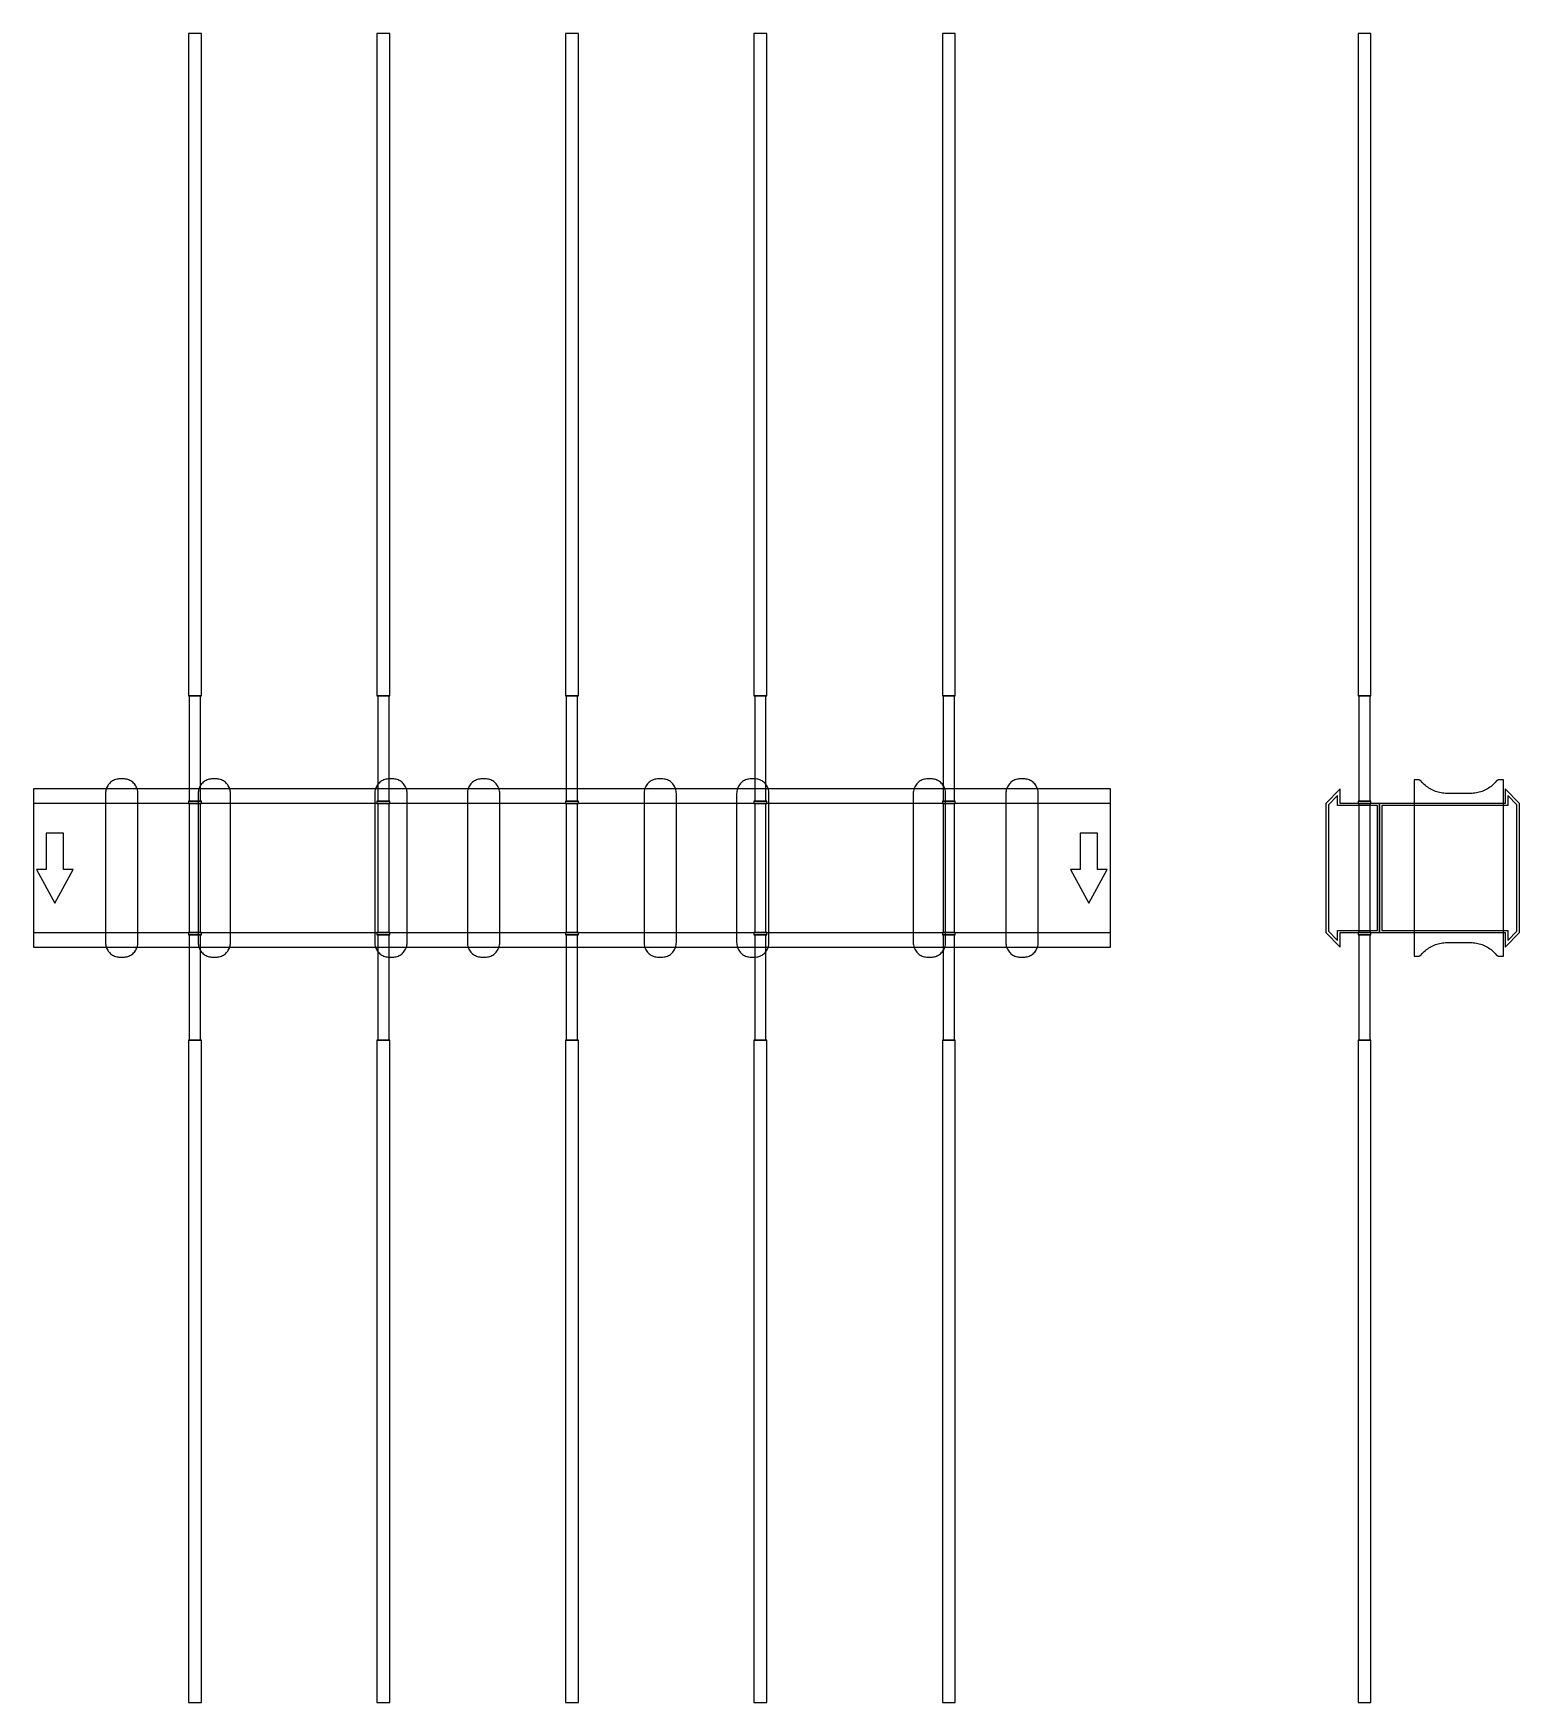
# Model space of a CAD drawing. Extents: x 0 to 1380, y -775 to 775.
import ezdxf

# ---------------------------------------------------------------- set-up
doc = ezdxf.new("R2010")
doc.units = 0
doc.layers.add('Halfen', color=7, linetype='CONTINUOUS')

msp = doc.modelspace()

# ---------------------------------------------------------------- linework, layer by layer
at = {"layer": 'Halfen', "color": 7}
for points in [[(156, 160), (156, 775), (144, 775), (144, 160)], [(331, 160), (331, 775), (319, 775), (319, 160)], [(506, 160), (506, 775), (494, 775), (494, 160)], [(681, 160), (681, 775), (669, 775), (669, 160)], [(856, 160), (856, 775), (844, 775), (844, 160)], [(1242, 160), (1242, 775), (1230, 775), (1230, 160)], [(155.25, 62), (155.25, 160), (144.75, 160), (144.75, 62)], [(330.25, 62), (330.25, 160), (319.75, 160), (319.75, 62)], [(505.25, 62), (505.25, 160), (494.75, 160), (494.75, 62)], [(680.25, 62), (680.25, 160), (669.75, 160), (669.75, 62)], [(855.25, 62), (855.25, 160), (844.75, 160), (844.75, 62)], [(1241.25, 62), (1241.25, 160), (1230.75, 160), (1230.75, 62)], [(97, -69.3), (97, -56.8), (97, 69.3), (96.958, 70.359), (96.834, 71.412), (96.627, 72.452), (96.339, 73.472), (95.972, 74.466), (95.529, 75.429), (95.011, 76.354), (94.422, 77.235), (93.765, 78.068), (93.046, 78.846), (92.268, 79.565), (91.435, 80.222), (90.554, 80.811), (89.629, 81.329), (88.666, 81.772), (87.672, 82.139), (86.652, 82.427), (85.612, 82.634), (84.559, 82.758), (83.5, 82.8), (80.5, 82.8), (79.441, 82.758), (78.388, 82.634), (77.348, 82.427), (76.328, 82.139), (75.334, 81.772), (74.371, 81.329), (73.446, 80.811), (72.565, 80.222), (71.732, 79.565), (70.954, 78.846), (70.235, 78.068), (69.578, 77.235), (68.989, 76.354), (68.471, 75.429), (68.028, 74.466), (67.661, 73.472), (67.373, 72.452), (67.166, 71.412), (67.042, 70.359), (67, 69.3), (67, -56.8), (67, -69.3), (67.042, -70.359), (67.166, -71.412), (67.373, -72.452), (67.661, -73.472), (68.028, -74.466), (68.471, -75.429), (68.989, -76.354), (69.578, -77.235), (70.235, -78.068), (70.954, -78.846), (71.732, -79.565), (72.565, -80.222), (73.446, -80.811), (74.371, -81.329), (75.334, -81.772), (76.328, -82.139), (77.348, -82.427), (78.388, -82.634), (79.441, -82.758), (80.5, -82.8), (83.5, -82.8), (84.559, -82.758), (85.612, -82.634), (86.652, -82.427), (87.672, -82.139), (88.666, -81.772), (89.629, -81.329), (90.554, -80.811), (91.435, -80.222), (92.268, -79.565), (93.046, -78.846), (93.765, -78.068), (94.422, -77.235), (95.011, -76.354), (95.529, -75.429), (95.972, -74.466), (96.339, -73.472), (96.627, -72.452), (96.834, -71.412), (96.958, -70.359), (97, -69.3)], [(183, -69.3), (183, -56.8), (183, 69.3), (182.958, 70.359), (182.834, 71.412), (182.627, 72.452), (182.339, 73.472), (181.972, 74.466), (181.529, 75.429), (181.011, 76.354), (180.422, 77.235), (179.765, 78.068), (179.046, 78.846), (178.268, 79.565), (177.435, 80.222), (176.554, 80.811), (175.629, 81.329), (174.666, 81.772), (173.672, 82.139), (172.652, 82.427), (171.612, 82.634), (170.559, 82.758), (169.5, 82.8), (166.5, 82.8), (165.441, 82.758), (164.388, 82.634), (163.348, 82.427), (162.328, 82.139), (161.334, 81.772), (160.371, 81.329), (159.446, 80.811), (158.565, 80.222), (157.732, 79.565), (156.954, 78.846), (156.235, 78.068), (155.578, 77.235), (154.989, 76.354), (154.471, 75.429), (154.028, 74.466), (153.661, 73.472), (153.373, 72.452), (153.166, 71.412), (153.042, 70.359), (153, 69.3), (153, -56.8), (153, -69.3), (153.042, -70.359), (153.166, -71.412), (153.373, -72.452), (153.661, -73.472), (154.028, -74.466), (154.471, -75.429), (154.989, -76.354), (155.578, -77.235), (156.235, -78.068), (156.954, -78.846), (157.732, -79.565), (158.565, -80.222), (159.446, -80.811), (160.371, -81.329), (161.334, -81.772), (162.328, -82.139), (163.348, -82.427), (164.388, -82.634), (165.441, -82.758), (166.5, -82.8), (169.5, -82.8), (170.559, -82.758), (171.612, -82.634), (172.652, -82.427), (173.672, -82.139), (174.666, -81.772), (175.629, -81.329), (176.554, -80.811), (177.435, -80.222), (178.268, -79.565), (179.046, -78.846), (179.765, -78.068), (180.422, -77.235), (181.011, -76.354), (181.529, -75.429), (181.972, -74.466), (182.339, -73.472), (182.627, -72.452), (182.834, -71.412), (182.958, -70.359), (183, -69.3)], [(347, -69.3), (347, -56.8), (347, 69.3), (346.958, 70.359), (346.834, 71.412), (346.627, 72.452), (346.339, 73.472), (345.972, 74.466), (345.529, 75.429), (345.011, 76.354), (344.422, 77.235), (343.765, 78.068), (343.046, 78.846), (342.268, 79.565), (341.435, 80.222), (340.554, 80.811), (339.629, 81.329), (338.666, 81.772), (337.672, 82.139), (336.652, 82.427), (335.612, 82.634), (334.559, 82.758), (333.5, 82.8), (330.5, 82.8), (329.441, 82.758), (328.388, 82.634), (327.348, 82.427), (326.328, 82.139), (325.334, 81.772), (324.371, 81.329), (323.446, 80.811), (322.565, 80.222), (321.732, 79.565), (320.954, 78.846), (320.235, 78.068), (319.578, 77.235), (318.989, 76.354), (318.471, 75.429), (318.028, 74.466), (317.661, 73.472), (317.373, 72.452), (317.166, 71.412), (317.042, 70.359), (317, 69.3), (317, -56.8), (317, -69.3), (317.042, -70.359), (317.166, -71.412), (317.373, -72.452), (317.661, -73.472), (318.028, -74.466), (318.471, -75.429), (318.989, -76.354), (319.578, -77.235), (320.235, -78.068), (320.954, -78.846), (321.732, -79.565), (322.565, -80.222), (323.446, -80.811), (324.371, -81.329), (325.334, -81.772), (326.328, -82.139), (327.348, -82.427), (328.388, -82.634), (329.441, -82.758), (330.5, -82.8), (333.5, -82.8), (334.559, -82.758), (335.612, -82.634), (336.652, -82.427), (337.672, -82.139), (338.666, -81.772), (339.629, -81.329), (340.554, -80.811), (341.435, -80.222), (342.268, -79.565), (343.046, -78.846), (343.765, -78.068), (344.422, -77.235), (345.011, -76.354), (345.529, -75.429), (345.972, -74.466), (346.339, -73.472), (346.627, -72.452), (346.834, -71.412), (346.958, -70.359), (347, -69.3)], [(433, -69.3), (433, -56.8), (433, 69.3), (432.958, 70.359), (432.834, 71.412), (432.627, 72.452), (432.339, 73.472), (431.972, 74.466), (431.529, 75.429), (431.011, 76.354), (430.422, 77.235), (429.765, 78.068), (429.046, 78.846), (428.268, 79.565), (427.435, 80.222), (426.554, 80.811), (425.629, 81.329), (424.666, 81.772), (423.672, 82.139), (422.652, 82.427), (421.612, 82.634), (420.559, 82.758), (419.5, 82.8), (416.5, 82.8), (415.441, 82.758), (414.388, 82.634), (413.348, 82.427), (412.328, 82.139), (411.334, 81.772), (410.371, 81.329), (409.446, 80.811), (408.565, 80.222), (407.732, 79.565), (406.954, 78.846), (406.235, 78.068), (405.578, 77.235), (404.989, 76.354), (404.471, 75.429), (404.028, 74.466), (403.661, 73.472), (403.373, 72.452), (403.166, 71.412), (403.042, 70.359), (403, 69.3), (403, -56.8), (403, -69.3), (403.042, -70.359), (403.166, -71.412), (403.373, -72.452), (403.661, -73.472), (404.028, -74.466), (404.471, -75.429), (404.989, -76.354), (405.578, -77.235), (406.235, -78.068), (406.954, -78.846), (407.732, -79.565), (408.565, -80.222), (409.446, -80.811), (410.371, -81.329), (411.334, -81.772), (412.328, -82.139), (413.348, -82.427), (414.388, -82.634), (415.441, -82.758), (416.5, -82.8), (419.5, -82.8), (420.559, -82.758), (421.612, -82.634), (422.652, -82.427), (423.672, -82.139), (424.666, -81.772), (425.629, -81.329), (426.554, -80.811), (427.435, -80.222), (428.268, -79.565), (429.046, -78.846), (429.765, -78.068), (430.422, -77.235), (431.011, -76.354), (431.529, -75.429), (431.972, -74.466), (432.339, -73.472), (432.627, -72.452), (432.834, -71.412), (432.958, -70.359), (433, -69.3)], [(597, -69.3), (597, -56.8), (597, 69.3), (596.958, 70.359), (596.834, 71.412), (596.627, 72.452), (596.339, 73.472), (595.972, 74.466), (595.529, 75.429), (595.011, 76.354), (594.422, 77.235), (593.765, 78.068), (593.046, 78.846), (592.268, 79.565), (591.435, 80.222), (590.554, 80.811), (589.629, 81.329), (588.666, 81.772), (587.672, 82.139), (586.652, 82.427), (585.612, 82.634), (584.559, 82.758), (583.5, 82.8), (580.5, 82.8), (579.441, 82.758), (578.388, 82.634), (577.348, 82.427), (576.328, 82.139), (575.334, 81.772), (574.371, 81.329), (573.446, 80.811), (572.565, 80.222), (571.732, 79.565), (570.954, 78.846), (570.235, 78.068), (569.578, 77.235), (568.989, 76.354), (568.471, 75.429), (568.028, 74.466), (567.661, 73.472), (567.373, 72.452), (567.166, 71.412), (567.042, 70.359), (567, 69.3), (567, -56.8), (567, -69.3), (567.042, -70.359), (567.166, -71.412), (567.373, -72.452), (567.661, -73.472), (568.028, -74.466), (568.471, -75.429), (568.989, -76.354), (569.578, -77.235), (570.235, -78.068), (570.954, -78.846), (571.732, -79.565), (572.565, -80.222), (573.446, -80.811), (574.371, -81.329), (575.334, -81.772), (576.328, -82.139), (577.348, -82.427), (578.388, -82.634), (579.441, -82.758), (580.5, -82.8), (583.5, -82.8), (584.559, -82.758), (585.612, -82.634), (586.652, -82.427), (587.672, -82.139), (588.666, -81.772), (589.629, -81.329), (590.554, -80.811), (591.435, -80.222), (592.268, -79.565), (593.046, -78.846), (593.765, -78.068), (594.422, -77.235), (595.011, -76.354), (595.529, -75.429), (595.972, -74.466), (596.339, -73.472), (596.627, -72.452), (596.834, -71.412), (596.958, -70.359), (597, -69.3)], [(683, -69.3), (683, -56.8), (683, 69.3), (682.958, 70.359), (682.834, 71.412), (682.627, 72.452), (682.339, 73.472), (681.972, 74.466), (681.529, 75.429), (681.011, 76.354), (680.422, 77.235), (679.765, 78.068), (679.046, 78.846), (678.268, 79.565), (677.435, 80.222), (676.554, 80.811), (675.629, 81.329), (674.666, 81.772), (673.672, 82.139), (672.652, 82.427), (671.612, 82.634), (670.559, 82.758), (669.5, 82.8), (666.5, 82.8), (665.441, 82.758), (664.388, 82.634), (663.348, 82.427), (662.328, 82.139), (661.334, 81.772), (660.371, 81.329), (659.446, 80.811), (658.565, 80.222), (657.732, 79.565), (656.954, 78.846), (656.235, 78.068), (655.578, 77.235), (654.989, 76.354), (654.471, 75.429), (654.028, 74.466), (653.661, 73.472), (653.373, 72.452), (653.166, 71.412), (653.042, 70.359), (653, 69.3), (653, -56.8), (653, -69.3), (653.042, -70.359), (653.166, -71.412), (653.373, -72.452), (653.661, -73.472), (654.028, -74.466), (654.471, -75.429), (654.989, -76.354), (655.578, -77.235), (656.235, -78.068), (656.954, -78.846), (657.732, -79.565), (658.565, -80.222), (659.446, -80.811), (660.371, -81.329), (661.334, -81.772), (662.328, -82.139), (663.348, -82.427), (664.388, -82.634), (665.441, -82.758), (666.5, -82.8), (669.5, -82.8), (670.559, -82.758), (671.612, -82.634), (672.652, -82.427), (673.672, -82.139), (674.666, -81.772), (675.629, -81.329), (676.554, -80.811), (677.435, -80.222), (678.268, -79.565), (679.046, -78.846), (679.765, -78.068), (680.422, -77.235), (681.011, -76.354), (681.529, -75.429), (681.972, -74.466), (682.339, -73.472), (682.627, -72.452), (682.834, -71.412), (682.958, -70.359), (683, -69.3)], [(847, -69.3), (847, -56.8), (847, 69.3), (846.958, 70.359), (846.834, 71.412), (846.627, 72.452), (846.339, 73.472), (845.972, 74.466), (845.529, 75.429), (845.011, 76.354), (844.422, 77.235), (843.765, 78.068), (843.046, 78.846), (842.268, 79.565), (841.435, 80.222), (840.554, 80.811), (839.629, 81.329), (838.666, 81.772), (837.672, 82.139), (836.652, 82.427), (835.612, 82.634), (834.559, 82.758), (833.5, 82.8), (830.5, 82.8), (829.441, 82.758), (828.388, 82.634), (827.348, 82.427), (826.328, 82.139), (825.334, 81.772), (824.371, 81.329), (823.446, 80.811), (822.565, 80.222), (821.732, 79.565), (820.954, 78.846), (820.235, 78.068), (819.578, 77.235), (818.989, 76.354), (818.471, 75.429), (818.028, 74.466), (817.661, 73.472), (817.373, 72.452), (817.166, 71.412), (817.042, 70.359), (817, 69.3), (817, -56.8), (817, -69.3), (817.042, -70.359), (817.166, -71.412), (817.373, -72.452), (817.661, -73.472), (818.028, -74.466), (818.471, -75.429), (818.989, -76.354), (819.578, -77.235), (820.235, -78.068), (820.954, -78.846), (821.732, -79.565), (822.565, -80.222), (823.446, -80.811), (824.371, -81.329), (825.334, -81.772), (826.328, -82.139), (827.348, -82.427), (828.388, -82.634), (829.441, -82.758), (830.5, -82.8), (833.5, -82.8), (834.559, -82.758), (835.612, -82.634), (836.652, -82.427), (837.672, -82.139), (838.666, -81.772), (839.629, -81.329), (840.554, -80.811), (841.435, -80.222), (842.268, -79.565), (843.046, -78.846), (843.765, -78.068), (844.422, -77.235), (845.011, -76.354), (845.529, -75.429), (845.972, -74.466), (846.339, -73.472), (846.627, -72.452), (846.834, -71.412), (846.958, -70.359), (847, -69.3)], [(933, -69.3), (933, -56.8), (933, 69.3), (932.958, 70.359), (932.834, 71.412), (932.627, 72.452), (932.339, 73.472), (931.972, 74.466), (931.529, 75.429), (931.011, 76.354), (930.422, 77.235), (929.765, 78.068), (929.046, 78.846), (928.268, 79.565), (927.435, 80.222), (926.554, 80.811), (925.629, 81.329), (924.666, 81.772), (923.672, 82.139), (922.652, 82.427), (921.612, 82.634), (920.559, 82.758), (919.5, 82.8), (916.5, 82.8), (915.441, 82.758), (914.388, 82.634), (913.348, 82.427), (912.328, 82.139), (911.334, 81.772), (910.371, 81.329), (909.446, 80.811), (908.565, 80.222), (907.732, 79.565), (906.954, 78.846), (906.235, 78.068), (905.578, 77.235), (904.989, 76.354), (904.471, 75.429), (904.028, 74.466), (903.661, 73.472), (903.373, 72.452), (903.166, 71.412), (903.042, 70.359), (903, 69.3), (903, -56.8), (903, -69.3), (903.042, -70.359), (903.166, -71.412), (903.373, -72.452), (903.661, -73.472), (904.028, -74.466), (904.471, -75.429), (904.989, -76.354), (905.578, -77.235), (906.235, -78.068), (906.954, -78.846), (907.732, -79.565), (908.565, -80.222), (909.446, -80.811), (910.371, -81.329), (911.334, -81.772), (912.328, -82.139), (913.348, -82.427), (914.388, -82.634), (915.441, -82.758), (916.5, -82.8), (919.5, -82.8), (920.559, -82.758), (921.612, -82.634), (922.652, -82.427), (923.672, -82.139), (924.666, -81.772), (925.629, -81.329), (926.554, -80.811), (927.435, -80.222), (928.268, -79.565), (929.046, -78.846), (929.765, -78.068), (930.422, -77.235), (931.011, -76.354), (931.529, -75.429), (931.972, -74.466), (932.339, -73.472), (932.627, -72.452), (932.834, -71.412), (932.958, -70.359), (933, -69.3)], [(1365, -81.8), (1365, 81.8), (1361, 81.8), (1360.846, 81.797), (1360.691, 81.786), (1360.538, 81.769), (1360.385, 81.746), (1360.234, 81.715), (1360.084, 81.678), (1359.936, 81.634), (1359.789, 81.584), (1359.646, 81.527), (1359.505, 81.464), (1359.366, 81.395), (1359.231, 81.32), (1359.1, 81.239), (1358.972, 81.153), (1358.848, 81.06), (1358.728, 80.963), (1358.613, 80.86), (1358.502, 80.752), (1358.397, 80.639), (1358.296, 80.522), (1357.41, 79.491), (1356.479, 78.5), (1355.505, 77.551), (1354.491, 76.646), (1353.437, 75.787), (1352.347, 74.975), (1351.222, 74.211), (1350.064, 73.499), (1348.876, 72.838), (1347.66, 72.23), (1346.418, 71.676), (1345.153, 71.178), (1343.867, 70.736), (1342.563, 70.351), (1341.243, 70.024), (1339.911, 69.756), (1338.567, 69.547), (1337.216, 69.397), (1335.859, 69.307), (1334.5, 69.277), (1312.5, 69.277), (1311.141, 69.307), (1309.784, 69.397), (1308.433, 69.547), (1307.089, 69.756), (1305.757, 70.024), (1304.437, 70.351), (1303.133, 70.736), (1301.847, 71.178), (1300.582, 71.676), (1299.34, 72.23), (1298.124, 72.838), (1296.936, 73.499), (1295.778, 74.211), (1294.653, 74.975), (1293.563, 75.787), (1292.509, 76.646), (1291.495, 77.551), (1290.521, 78.5), (1289.59, 79.491), (1288.704, 80.522), (1288.603, 80.639), (1288.498, 80.752), (1288.387, 80.86), (1288.272, 80.963), (1288.152, 81.06), (1288.028, 81.153), (1287.9, 81.239), (1287.769, 81.32), (1287.634, 81.395), (1287.495, 81.464), (1287.354, 81.527), (1287.211, 81.584), (1287.064, 81.634), (1286.916, 81.678), (1286.766, 81.715), (1286.615, 81.746), (1286.462, 81.769), (1286.309, 81.786), (1286.154, 81.797), (1286, 81.8), (1282, 81.8), (1282, -81.8), (1286, -81.8), (1286.154, -81.797), (1286.309, -81.786), (1286.462, -81.769), (1286.615, -81.746), (1286.766, -81.715), (1286.916, -81.678), (1287.064, -81.634), (1287.211, -81.584), (1287.354, -81.527), (1287.495, -81.464), (1287.634, -81.395), (1287.769, -81.32), (1287.9, -81.239), (1288.028, -81.153), (1288.152, -81.06), (1288.272, -80.963), (1288.387, -80.86), (1288.498, -80.752), (1288.603, -80.639), (1288.704, -80.522), (1289.59, -79.491), (1290.521, -78.5), (1291.495, -77.551), (1292.509, -76.646), (1293.563, -75.787), (1294.653, -74.975), (1295.778, -74.211), (1296.936, -73.499), (1298.124, -72.838), (1299.34, -72.23), (1300.582, -71.676), (1301.847, -71.178), (1303.133, -70.736), (1304.437, -70.351), (1305.757, -70.024), (1307.089, -69.756), (1308.433, -69.547), (1309.784, -69.397), (1311.141, -69.307), (1312.5, -69.277), (1334.5, -69.277), (1335.859, -69.307), (1337.216, -69.397), (1338.567, -69.547), (1339.911, -69.756), (1341.243, -70.024), (1342.563, -70.351), (1343.867, -70.736), (1345.153, -71.178), (1346.418, -71.676), (1347.66, -72.23), (1348.876, -72.838), (1350.064, -73.499), (1351.222, -74.211), (1352.347, -74.975), (1353.437, -75.787), (1354.491, -76.646), (1355.505, -77.551), (1356.479, -78.5), (1357.41, -79.491), (1358.296, -80.522), (1358.397, -80.639), (1358.502, -80.752), (1358.613, -80.86), (1358.728, -80.963), (1358.848, -81.06), (1358.972, -81.153), (1359.1, -81.239), (1359.231, -81.32), (1359.366, -81.395), (1359.505, -81.464), (1359.646, -81.527), (1359.789, -81.584), (1359.936, -81.634), (1360.084, -81.678), (1360.234, -81.715), (1360.385, -81.746), (1360.538, -81.769), (1360.691, -81.786), (1360.846, -81.797), (1361, -81.8)], [(0, -73.5), (1000, -73.5), (1000, 73.5), (0, 73.5)], [(156, 60), (156, 62), (144, 62), (144, 60)], [(331, 60), (331, 62), (319, 62), (319, 60)], [(506, 60), (506, 62), (494, 62), (494, 60)], [(681, 60), (681, 62), (669, 62), (669, 60)], [(856, 60), (856, 62), (844, 62), (844, 60)], [(1250, -60), (1250, 60), (1213.5, 60), (1213.5, 73.5), (1200, 60), (1200, -60), (1213.5, -73.5), (1213.5, -60)], [(1248, -58), (1248, 58), (1211, 58), (1211, 67.25), (1202.5, 58.75), (1202.5, -58.75), (1211, -67.25), (1211, -58)], [(1242, 60), (1242, 62), (1230, 62), (1230, 60)], [(1380, -60), (1380, 60), (1366.5, 73.5), (1366.5, 60), (1250, 60), (1250, -60), (1366.5, -60), (1366.5, -73.5)], [(1377.5, -58.75), (1377.5, 58.75), (1369, 67.25), (1369, 58), (1252, 58), (1252, -58), (1369, -58), (1369, -67.25)], [(0, -60), (1000, -60), (1000, 60), (0, 60)], [(155.25, -60), (155.25, 60), (144.75, 60), (144.75, -60)], [(330.25, -60), (330.25, 60), (319.75, 60), (319.75, -60)], [(505.25, -60), (505.25, 60), (494.75, 60), (494.75, -60)], [(680.25, -60), (680.25, 60), (669.75, 60), (669.75, -60)], [(855.25, -60), (855.25, 60), (844.75, 60), (844.75, -60)], [(1241.25, -60), (1241.25, 60), (1230.75, 60), (1230.75, -60)], [(20, -32.5), (37, -1.5), (28, -1.5), (28, 32.5), (12, 32.5), (12, -1.5), (3, -1.5)], [(980, -32.5), (997, -1.5), (988, -1.5), (988, 32.5), (972, 32.5), (972, -1.5), (963, -1.5)], [(156, -62), (156, -60), (144, -60), (144, -62)], [(155.25, -160), (155.25, -62), (144.75, -62), (144.75, -160)], [(331, -62), (331, -60), (319, -60), (319, -62)], [(330.25, -160), (330.25, -62), (319.75, -62), (319.75, -160)], [(506, -62), (506, -60), (494, -60), (494, -62)], [(505.25, -160), (505.25, -62), (494.75, -62), (494.75, -160)], [(681, -62), (681, -60), (669, -60), (669, -62)], [(680.25, -160), (680.25, -62), (669.75, -62), (669.75, -160)], [(856, -62), (856, -60), (844, -60), (844, -62)], [(855.25, -160), (855.25, -62), (844.75, -62), (844.75, -160)], [(1242, -62), (1242, -60), (1230, -60), (1230, -62)], [(1241.25, -160), (1241.25, -62), (1230.75, -62), (1230.75, -160)], [(156, -775), (156, -160), (144, -160), (144, -775)], [(331, -775), (331, -160), (319, -160), (319, -775)], [(506, -775), (506, -160), (494, -160), (494, -775)], [(681, -775), (681, -160), (669, -160), (669, -775)], [(856, -775), (856, -160), (844, -160), (844, -775)], [(1242, -775), (1242, -160), (1230, -160), (1230, -775)]]:
    msp.add_lwpolyline(points, close=True, dxfattribs=at)

doc.saveas('drawing.dxf')
